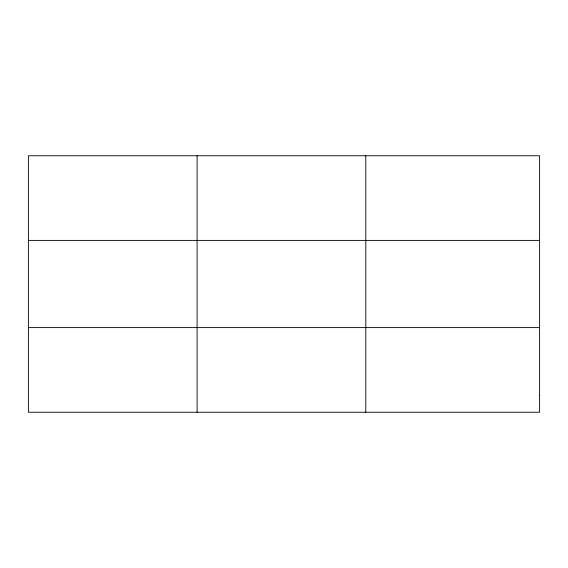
<?xml version="1.0" encoding="UTF-8"?>
<svg xmlns="http://www.w3.org/2000/svg" width="568" height="568" viewBox="0 0 568 568"><rect width="100%" height="100%" fill="white"/><g stroke="black" fill="none" stroke-linecap="round" stroke-linejoin="round"><path stroke-width="0.85" d="M197.096 155.76L197.096 412.24M365.792 155.76L365.792 412.24M28.4 240.399L539.6 240.399M28.4 327.601L539.6 327.601M539.6 395.314L539.6 412.24L28.4 412.24L28.4 155.76L539.6 155.76L539.6 395.314"/></g></svg>
